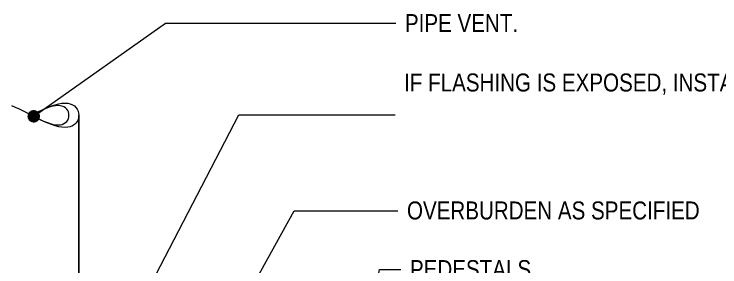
# Model space of a CAD drawing. Header units: inches. Extents: x -369 to 618, y -17 to 40.
# Drawn here: x 35.31 to 77.73, y 25.19 to 40.37 of the extents above; entities that cross this region are included whole.
import ezdxf
from ezdxf import colors
from ezdxf.entities.mleader import LeaderData, LeaderLine
from ezdxf.math import Vec2, Vec3

# ---------------------------------------------------------------- set-up
doc = ezdxf.new("R2010")
doc.units = ezdxf.units.IN
doc.header["$MEASUREMENT"] = 0
doc.layers.add('Others', color=190, linetype='Continuous', lineweight=0)
doc.layers.add('Text', color=20, linetype='Continuous', lineweight=0)
doc.styles.get("Standard").update_dxf_attribs({"font": ''})
doc.styles.get('Standard').set_extended_font_data('Arial Narrow')

# ---------------------------------------------------------------- blocks, each defined once
blk = doc.blocks.new('_Dot')
at = {"color": 0, "linetype": 'ByBlock', "lineweight": -2}
blk.add_line((-0.5, 0), (-1, 0), dxfattribs=at)
at = {"color": 0, "linetype": 'ByBlock', "const_width": 0.5}
blk.add_lwpolyline([(-0.25, 0, 1), (0.25, 0, 1)], format="xyb", close=True, dxfattribs=at)

msp = doc.modelspace()

# ---------------------------------------------------------------- linework, layer by layer
at = {"layer": 'Others', "linetype": 'Continuous'}
for p, q in [((39.1973489178331, 34.29390983517072), (39.19734891783287, -1.5317604606855753)), ((39.19734966337478, -1.531761471931972), (39.19734966337478, 34.29390978516402))]:
    msp.add_line(p, q, dxfattribs=at)
at = {"layer": 'Others', "linetype": 'Continuous', "flags": 128}
for points in [[(36.36290184379823, 34.29390983517072), (36.609940183814615, 34.42129968118779), (36.85509841289763, 34.54481885119601), (37.09651072889346, 34.660714277718384), (37.3323398383086, 34.76546453686596), (37.5607909392229, 34.85588684502072), (37.78012538081566, 34.92923376610527), (37.9886738955488, 34.98327669103779), (38.1848493033001, 35.01637355289125), (38.36715859076253, 35.02751872026606), (38.53421427417743, 35.01637355289125), (38.68474495892292, 34.98327669103779), (38.817605015594836, 34.92923376610527), (38.93178329893931, 34.85588684502072), (39.02641084327706, 34.76546453686596), (39.10076747585799, 34.660714277718384), (39.15428729781047, 34.54481885119601), (39.18656299097347, 34.42129968118779), (39.1973489178331, 34.29390983517072), (39.18656299097347, 34.166519989153656), (39.15428729781047, 34.04300081914543), (39.10076747585799, 33.92710539262306), (39.02641084327706, 33.82235513347548), (38.93178329893931, 33.731932825320726), (38.817605015594836, 33.658585904236176), (38.68474495892292, 33.60454297930366), (38.53421427417743, 33.57144611745021), (38.36715859076253, 33.56030095007539), (38.1848493033001, 33.57144611745021), (37.9886738955488, 33.60454297930366), (37.78012538081566, 33.658585904236176), (37.5607909392229, 33.731932825320726), (37.3323398383086, 33.82235513347548), (37.09651072889346, 33.92710539262306), (36.85509841289763, 34.04300081914543), (36.609940183814615, 34.166519989153656), (36.11586350378184, 34.42129968118779), (35.87070527469882, 34.54481885119601), (35.62929295870299, 34.660714277718384), (35.393463849287855, 34.76546453686596), (35.165012748373556, 34.85588684502072)], [(36.55847025699518, 34.19306139989827), (36.75255027648018, 34.09527719329979), (36.94366483611657, 34.003528339011595), (37.13035943870682, 33.92060257954407), (37.311213225596475, 33.849019572136186), (37.484849790264434, 33.79095433024524), (37.64994765360916, 33.74817113686372), (37.80525032120181, 33.72196993767314), (37.9495758459675, 33.71314684285247), (38.08182582351674, 33.72196993767314), (38.200993751665465, 33.74817113686372), (38.30617269052527, 33.79095433024524), (38.39656216486242, 33.849019572136186), (38.47147425619869, 33.92060257954407), (38.530338838285616, 34.003528339011595), (38.5727079161104, 34.09527719329979), (38.59825903540741, 34.19306139989827), (38.60679773673064, 34.29390983517072), (38.59825903540741, 34.39475827044318), (38.5727079161104, 34.49254247704165), (38.530338838285616, 34.58429133132985), (38.47147425619869, 34.66721709079738), (38.39656216486242, 34.738800098205274), (38.30617269052527, 34.796865340096204), (38.200993751665465, 34.83964853347773), (38.08182582351674, 34.86584973266831), (37.9495758459675, 34.87467282748898), (37.80525032120181, 34.86584973266831), (37.64994765360916, 34.83964853347773), (37.484849790264434, 34.796865340096204), (37.311213225596475, 34.738800098205274), (37.13035943870682, 34.66721709079738), (36.94366483611657, 34.58429133132985), (36.75255027648018, 34.49254247704165), (36.55847025699518, 34.39475827044318)]]:
    msp.add_lwpolyline(points, dxfattribs=at)

# ---------------------------------------------------------------- leaders
at = {"layer": 'Text'}
ml = msp.add_multileader_mtext('Standard', dxfattribs=at)
ml.set_content('PIPE VENT.', color=256)
ml.set_leader_properties(color=256, lineweight=0)
ml.set_arrow_properties(name='DOT')
ml.build(insert=Vec2(0, 0))
ml.multileader.update_dxf_attribs({"text_left_attachment_type": 2, "text_right_attachment_type": 2, "dogleg_length": 0.36, "arrow_head_size": 0.75, "scale": 12})
ctx = ml.context
ctx.base_point, ctx.scale, ctx.char_height, ctx.arrow_head_size, ctx.landing_gap_size, ctx.plane_origin = Vec3(58.25887374117363, 39.827318043892866), 12, 1.08, 0.75, 0.54, Vec3(36.48642101380642, 34.23021491216219)
ctx.left_attachment, ctx.right_attachment = 2, 2
notes = []
notes.append((ctx, [(0, (1, 1, 0), (44.405207693101374, 39.827318043892866), (1, 0), 13.853666048072256, [(0, [(36.48642101380642, 34.23021491216219)], 0, [])])]))
ctx.mtext.insert, ctx.mtext.flow_direction = Vec3(58.798873741173566, 40.36768639314253), 5
ml = msp.add_multileader_mtext('Standard', dxfattribs=at)
ml.set_content('IF FLASHING IS EXPOSED, INSTALL RAM 306 GRANULATED FLASHING, SET IN RT 250 OVER THE NEOPRENE, BEFORE CLAMP IS INSTALLED.', color=256)
ml.set_leader_properties(color=256, lineweight=0)
ml.set_arrow_properties(name='DOT')
ml.build(insert=Vec2(0, 0))
ml.multileader.update_dxf_attribs({"text_left_attachment_type": 2, "text_right_attachment_type": 2, "dogleg_length": 0.36, "arrow_head_size": 0.75, "scale": 12})
ctx = ml.context
ctx.base_point, ctx.scale, ctx.char_height, ctx.arrow_head_size, ctx.landing_gap_size, ctx.plane_origin = Vec3(58.2082242644539, 34.32537000704779), 12, 1.08, 0.75, 0.54, Vec3(39.982750972674694, 17.353608982190764)
ctx.left_attachment, ctx.right_attachment = 2, 2
notes.append((ctx, [(0, (1, 1, 0), (48.819720793023635, 34.32537000704779), (1, 0), 9.388503471430262, [(0, [(39.982750972674694, 17.353608982190764)], 0, [])])]))
ctx.mtext.insert, ctx.mtext.width, ctx.mtext.flow_direction = Vec3(58.74822426445394, 36.80092253092228), 30.339909347215553, 5
ml = msp.add_multileader_mtext('Standard', dxfattribs=at)
ml.set_content('OVERBURDEN AS SPECIFIED', color=256)
ml.set_leader_properties(color=256, lineweight=0)
ml.set_arrow_properties(name='DOT')
ml.build(insert=Vec2(0, 0))
ml.multileader.update_dxf_attribs({"text_left_attachment_type": 2, "text_right_attachment_type": 2, "dogleg_length": 0.36, "arrow_head_size": 0.75, "scale": 12})
ctx = ml.context
ctx.base_point, ctx.scale, ctx.char_height, ctx.arrow_head_size, ctx.landing_gap_size, ctx.plane_origin = Vec3(58.38185323143912, 28.556594617022803), 12, 1.08, 0.75, 0.54, Vec3(52.44199458399794, 15.889217020452087)
ctx.left_attachment, ctx.right_attachment = 2, 2
notes.append((ctx, [(0, (1, 1, 0), (52.1354455731273, 28.556594617022803), (1, 0), 6.246407658311828, [(0, [(44.801366871973414, 15.325745514475877)], 0, [])])]))
ctx.mtext.insert, ctx.mtext.flow_direction = Vec3(58.92185323143917, 29.115380428755408), 5
ml = msp.add_multileader_mtext('Standard', dxfattribs=at)
ml.set_content('PEDESTALS', color=256)
ml.set_leader_properties(color=256, lineweight=0)
ml.set_arrow_properties(name='DOT')
ml.build(insert=Vec2(0, 0))
ml.multileader.update_dxf_attribs({"text_left_attachment_type": 2, "text_right_attachment_type": 2, "dogleg_length": 0.36, "arrow_head_size": 0.75, "scale": 12})
ctx = ml.context
ctx.base_point, ctx.scale, ctx.char_height, ctx.arrow_head_size, ctx.landing_gap_size, ctx.plane_origin = Vec3(58.56054222149865, 25.034714239630013), 12, 1.08, 0.75, 0.54, Vec3(55.376889884623324, 14.806272248565293)
ctx.left_attachment, ctx.right_attachment = 2, 2
notes.append((ctx, [(0, (1, 1, 0), (57.27882975848593, 25.034714239630013), (1, 0), 1.2817124630127275, [(0, [(55.376889884623324, 14.806272248565293)], 0, [])])]))
ctx.mtext.insert, ctx.mtext.flow_direction = Vec3(59.1005422214987, 25.593500051362618), 5
for ctx, leaders in notes:
    for number, flags, end, landing, length, lines in leaders:
        leader = LeaderData()
        leader.index, (leader.has_last_leader_line, leader.has_dogleg_vector, leader.attachment_direction) = number, flags
        leader.last_leader_point, leader.dogleg_vector, leader.dogleg_length = Vec3(end), Vec3(landing), length
        for number, points, colour, breaks in lines:
            line = LeaderLine()
            line.index, line.vertices, line.color, line.breaks = number, Vec3.list(points), colors.encode_raw_color(colour), breaks
            leader.lines.append(line)
        ctx.leaders.append(leader)

doc.saveas('drawing.dxf')
